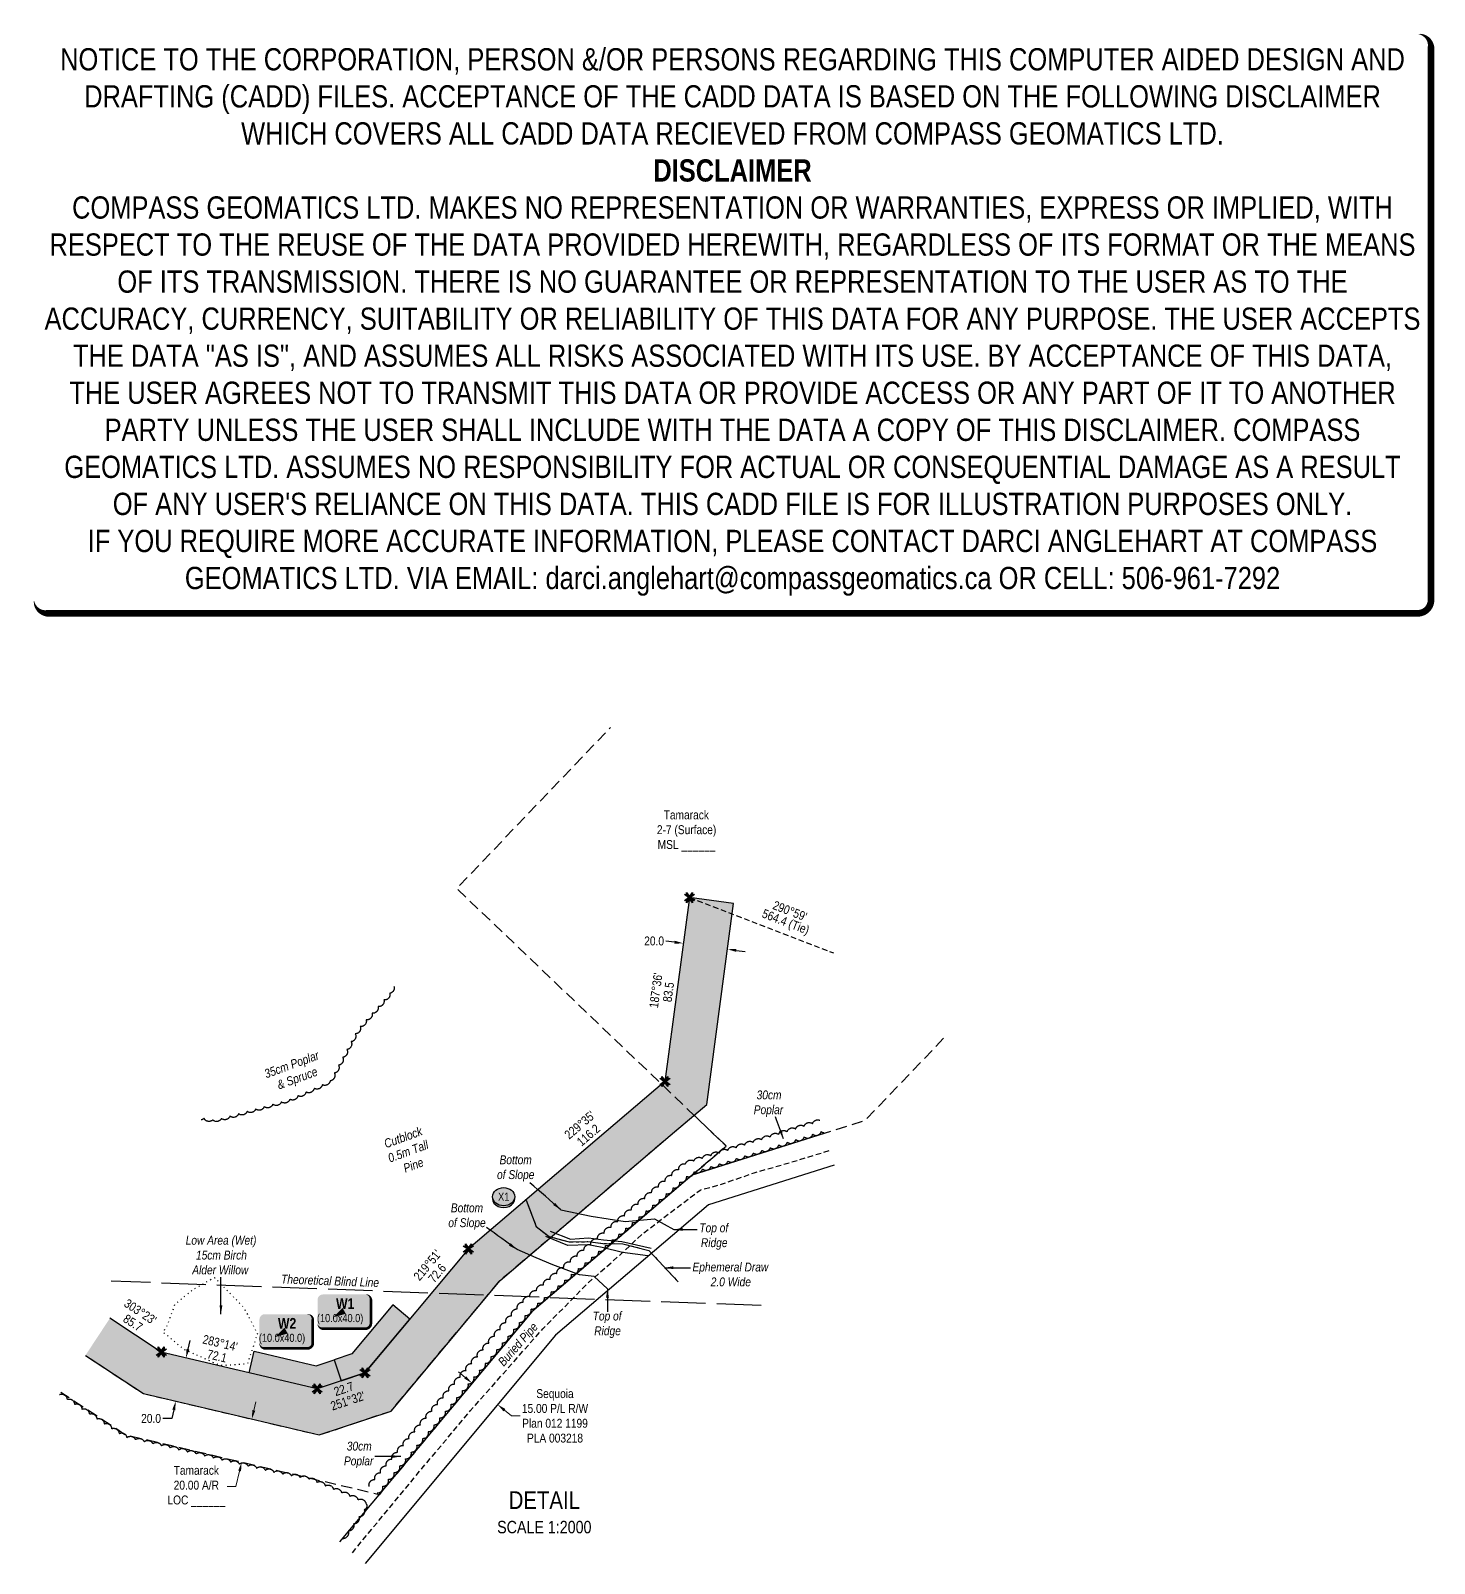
# Model space of a CAD drawing. Extents: x 328908 to 332532, y 6140336 to 6143030.
# Drawn here: x 330953 to 332532, y 6140606 to 6142330 of the extents above; entities that cross this region are included whole.
import ezdxf
from ezdxf.enums import TextEntityAlignment as Align

# ---------------------------------------------------------------- set-up
doc = ezdxf.new("R2010")
doc.units = 0
doc.header["$LTSCALE"] = 5
doc.header["$PDSIZE"] = 0.5
for name, pattern in [('0', [1, 1, 0]), ('foc-ACCESSROAD', [3.75, 2.5, -1.25]), ('foc-TIELINE', [1.875, 1.25, -0.625]), ('foc-TOPO', [1, 0.2, -0.8]), ('foc-TOPO-ephemeral', [6.25, 3.125, -0.625, 0.625, -0.625, 0.625, -0.625]), ('foc-UNSURVEYED', [12.5, 10, -2.5]), ('UG_PIPE', [1.875, 1.25, -0.625])]:
    doc.linetypes.add(name, pattern=pattern)
doc.layers.get('Defpoints').update_dxf_attribs({"color": 9})
for name, color, linetype in [('AS-PIPE-UG', 44, 'UG_PIPE'), ('C-AR', 13, 'foc-ACCESSROAD'), ('C-WS', 13, 'foc-ACCESSROAD'), ('DETAIL-T', 7, 'Continuous'), ('F-RW', 190, 'Continuous'), ('L-BD', 7, 'Continuous'), ('L-BD1', 253, 'Continuous'), ('L-MON', 1, 'Continuous'), ('L-TIE', 7, 'foc-TIELINE'), ('L-USEC', 7, 'foc-UNSURVEYED'), ('P-CROSSINGS', 250, 'Continuous'), ('P-PROPOSED', 10, 'Continuous'), ('P-PROPOSED-H', 21, 'Continuous'), ('P-TEMP-BLOCKS', 250, 'Continuous'), ('P-TEMP-H', 41, 'Continuous'), ('P-TEMP_WORKSPACE', 46, 'Continuous'), ('P-TXT', 4, 'Continuous'), ('T-BUSH', 110, '0'), ('T-BUSH-T', 110, 'Continuous'), ('T-DRAW', 48, 'foc-TOPO-ephemeral'), ('T-LOW-AREA', 48, 'foc-TOPO'), ('T-SLOPE', 48, 'Continuous'), ('T-WATER-T', 48, 'Continuous')]:
    doc.layers.add(name, color=color, linetype=linetype)
for name, color, linetype, lineweight in [('C-AR-T', 13, 'Continuous', 9), ('C-WS-T', 13, 'Continuous', 9), ('F-RW-T', 190, 'Continuous', 9), ('T-TEXT', 48, 'Continuous', 18)]:
    doc.layers.add(name, color=color, linetype=linetype, lineweight=lineweight)
doc.layers.add('DISCLAIMER', color=7, linetype='Continuous', plot=False)
doc.styles.add('80', font='ARIALN.TTF', dxfattribs={"height": 10})
doc.styles.add('80CG', font='ARIALN.TTF', dxfattribs={"height": 10})
doc.styles.add('80L', font='ARIALN.TTF', dxfattribs={"height": 10})
doc.styles.add('BOLD', font='ARIALNB.TTF')
doc.styles.add('Crossing', font='ARIALN.TTF', dxfattribs={"height": 10})
doc.styles.add('foc-LtypeFont', font='ARIALN.TTF', dxfattribs={"height": 7.35})
doc.linetypes.add('foc-TOPO-flowdirection-NOLINE', pattern='A,0,[">",foc-LtypeFont,S=0.3,R=0,X=0,Y=-0.945],-20,[">",foc-LtypeFont,S=0.3,R=0,X=0,Y=-0.945],0', length=20)
doc.dimstyles.new('Compass 5 000', dxfattribs={"dimscale": 5, "dimtxt": 9, "dimasz": 2, "dimexe": 0.2, "dimexo": 0.0625, "dimgap": 0.5, "dimtad": 0, "dimtih": 1, "dimtoh": 1, "dimzin": 0, "dimdsep": 46, "dimtxsty": '80CG', "dimcen": 0.1, "dimse1": 1, "dimse2": 1, "dimclrd": 256, "dimclrt": 256, "dimaunit": 1, "dimadec": 4, "dimazin": 0, "dimtfac": 0.06, "dimtofl": 0, "dimtmove": 0, "dimatfit": 1, "dimfxl": 0.2, "dimtolj": 1, "dimtzin": 0, "dimlwd": -1, "dimarcsym": 0})

# ---------------------------------------------------------------- blocks, each defined once
blk = doc.blocks.new('*D44')
at = {"layer": 'Defpoints', "color": 0, "transparency": 16777216}
for p in [(331684.5, 6141284.5), (331736.6, 6141297.1), (331734.1, 6141277.9)]:
    blk.add_point(p, dxfattribs=at)
at = {"layer": 'P-TXT', "transparency": 16777216}
for p, q in [((331677.2, 6141305.1), (331667.3, 6141306.4)), ((331746.5, 6141295.8), (331756.5, 6141294.5))]:
    blk.add_line(p, q, dxfattribs=at)
for points in [[(331677.4, 6141306.7), (331676.9, 6141303.4), (331687.1, 6141303.8)], [(331746.8, 6141297.5), (331746.3, 6141294.2), (331736.6, 6141297.1)]]:
    blk.add_solid(points, dxfattribs=at)
at = {"layer": 'P-TXT', "transparency": 16777216, "insert": (331654.1, 6141306.4), "char_height": 10, "attachment_point": 5, "style": '80CG'}
blk.add_mtext('\\A1;20.0', dxfattribs=at)
blk = doc.blocks.new('xing2')
h = blk.add_hatch(color=50)
h.dxf.hatch_style = 1
edge = h.paths.add_edge_path()
edge.add_ellipse((0, 0), major_axis=(-12.5, 0), ratio=0.816297, start_angle=0, end_angle=360)
h = blk.add_hatch(color=250)
h.dxf.hatch_style = 1
edge = h.paths.add_edge_path()
edge.add_ellipse((0, -2), major_axis=(-12.5, 0), ratio=0.816297, start_angle=0, end_angle=180)
edge.add_line((12.5, -2), (12.5, 0))
edge.add_ellipse((0, 0), major_axis=(-12.5, 0), ratio=0.816297, start_angle=0, end_angle=180, ccw=False)
edge.add_line((-12.5, 0), (-12.5, -2))
at = {"color": 250}
blk.add_ellipse((0, 0), major_axis=(-12.5, 0), ratio=0.816297, dxfattribs=at)
blk.add_ellipse((0, -2), major_axis=(-12.5, 0), ratio=0.816297, start_param=0, end_param=3.141593, dxfattribs=at)
at = {"color": 250, "style": 'Crossing'}
blk.add_attdef('CROSSING', text='', height=9, dxfattribs=at).set_placement((0.1, 0), align=Align.MIDDLE_CENTER)
at = {"color": 250, "style": 'Crossing', "flags": 1}
for tag, p in [('OWNER', (0.1, -12.5)), ('DESCRIPTION', (0.1, -25.8)), ('LOCATION', (0.1, -39.3)), ('DWG_REF', (0.1, -52.8))]:
    blk.add_attdef(tag, text='', height=9, dxfattribs=at).set_placement(p, align=Align.MIDDLE_CENTER)
blk = doc.blocks.new('TEMP')
h = blk.add_hatch(color=255)
h.dxf.hatch_style = 1
h.paths.add_polyline_path([(0, 0.25), (-0.67, 1.15), (-0.67, 0.67), (-1.15, 0.67), (-0.25, 0), (-1.15, -0.67), (-0.67, -0.67), (-0.67, -1.15), (0, -0.25), (0.67, -1.15), (0.67, -0.67), (1.15, -0.67), (0.25, 0), (1.15, 0.67), (0.67, 0.67), (0.67, 1.15)])
h.paths.add_polyline_path([(0.57, 0.85), (0.57, 0.57), (0.85, 0.57), (0.08, 0), (0.85, -0.57), (0.57, -0.57), (0.57, -0.85), (0, -0.08), (-0.57, -0.85), (-0.57, -0.57), (-0.85, -0.57), (-0.08, 0), (-0.85, 0.57), (-0.57, 0.57), (-0.57, 0.85), (0, 0.08)], flags=16)
h = blk.add_hatch(color=1)
h.dxf.hatch_style = 1
h.paths.add_polyline_path([(0, 0.08), (-0.57, 0.85), (-0.57, 0.57), (-0.85, 0.57), (-0.08, 0), (-0.85, -0.57), (-0.57, -0.57), (-0.57, -0.85), (0, -0.08), (0.57, -0.85), (0.57, -0.57), (0.85, -0.57), (0.08, 0), (0.85, 0.57), (0.57, 0.57), (0.57, 0.85)])
at = {"color": 1}
for p, q in [((-0.08, 0), (0.08, 0)), ((0, 0.08), (0, -0.08))]:
    blk.add_line(p, q, dxfattribs=at)
at = {"color": 255, "flags": 128}
blk.add_lwpolyline([(-0.25, 0), (-1.15, 0.67), (-0.67, 0.67), (-0.67, 1.15), (0, 0.25), (0.67, 1.15), (0.67, 0.67), (1.15, 0.67), (0.25, 0), (1.15, -0.67), (0.67, -0.67), (0.67, -1.15), (0, -0.25), (-0.67, -1.15), (-0.67, -0.67), (-1.15, -0.67)], close=True, dxfattribs=at)
at = {"color": 1, "flags": 128}
blk.add_lwpolyline([(-0.08, 0), (-0.85, 0.57), (-0.57, 0.57), (-0.57, 0.85), (0, 0.08), (0.57, 0.85), (0.57, 0.57), (0.85, 0.57), (0.08, 0), (0.85, -0.57), (0.57, -0.57), (0.57, -0.85), (0, -0.08), (-0.57, -0.85), (-0.57, -0.57), (-0.85, -0.57)], close=True, dxfattribs=at)
blk = doc.blocks.new('*D45')
at = {"layer": 'C-AR-T', "transparency": 16777216}
for p, q in [((331203.8, 6140778.5), (331206.1, 6140788.2)), ((331187.8, 6140710.3), (331183.7, 6140693)), ((331183.7, 6140693), (331173.7, 6140693))]:
    blk.add_line(p, q, dxfattribs=at)
for points in [[(331202.2, 6140778.9), (331205.5, 6140778.1), (331201.5, 6140768.7)], [(331186.2, 6140710.7), (331189.4, 6140710), (331190.1, 6140720.1)]]:
    blk.add_solid(points, dxfattribs=at)
at = {"layer": 'Defpoints', "color": 0, "transparency": 16777216}
for p in [(331175.2, 6140774.9), (331163.7, 6140726.3), (331190.1, 6140720.1)]:
    blk.add_point(p, dxfattribs=at)
at = {"layer": 'C-AR-T', "transparency": 16777216, "insert": (331139.1, 6140693), "char_height": 10, "attachment_point": 5, "style": '80CG'}
blk.add_mtext('\\A1;Tamarack\\P20.00 A/R\\PLOC ______', dxfattribs=at)
blk = doc.blocks.new('*D46')
at = {"layer": 'Defpoints', "color": 0, "transparency": 16777216}
for p in [(331127.4, 6140837.5), (331115.9, 6140788.9), (331116, 6140788.9)]:
    blk.add_point(p, dxfattribs=at)
at = {"layer": 'P-TXT', "transparency": 16777216}
for p, q in [((331129.8, 6140847.3), (331132.1, 6140857)), ((331111.4, 6140769.4), (331101.4, 6140769.4)), ((331113.7, 6140779.1), (331111.4, 6140769.4))]:
    blk.add_line(p, q, dxfattribs=at)
for points in [[(331128.1, 6140847.6), (331131.4, 6140846.9), (331127.5, 6140837.5)], [(331112.1, 6140779.5), (331115.4, 6140778.7), (331116, 6140788.9)]]:
    blk.add_solid(points, dxfattribs=at)
at = {"layer": 'P-TXT', "transparency": 16777216, "insert": (331088.2, 6140769.4), "char_height": 10, "attachment_point": 5, "style": '80CG'}
blk.add_mtext('\\A1;20.0', dxfattribs=at)
blk = doc.blocks.new('*D47')
at = {"layer": 'Defpoints', "color": 0, "transparency": 16777216}
for p in [(331447.3, 6140806.7), (331476.1, 6140782.6), (331478.1, 6140785.1)]:
    blk.add_point(p, dxfattribs=at)
at = {"layer": 'F-RW-T', "transparency": 16777216}
for p, q in [((331441.7, 6140815.5), (331434, 6140821.9)), ((331485.8, 6140778.7), (331493.5, 6140772.3)), ((331493.5, 6140772.3), (331503.5, 6140772.3))]:
    blk.add_line(p, q, dxfattribs=at)
for points in [[(331442.7, 6140816.8), (331440.6, 6140814.3), (331449.3, 6140809.1)], [(331486.9, 6140780), (331484.7, 6140777.4), (331478.1, 6140785.1)]]:
    blk.add_solid(points, dxfattribs=at)
at = {"layer": 'F-RW-T', "transparency": 16777216, "insert": (331542.6, 6140772.3), "char_height": 10, "attachment_point": 5, "style": '80CG'}
blk.add_mtext('\\A1;Sequoia\\P15.00 P/L R/W\\PPlan 012 1199\\PPLA 003218', dxfattribs=at)
blk = doc.blocks.new('*U48')
at = {"true_color": 0xff8aff}
h = blk.add_hatch(color=211, dxfattribs=at)
edge = h.paths.add_edge_path()
edge.add_line((-24, -20), (24, -20))
edge.add_arc((24, -14), 6, 270, 360)
edge.add_line((30, -14), (30, 12.5))
edge.add_arc((24, 12.5), 6, 0, 90)
edge.add_line((24, 18.5), (-24, 18.5))
edge.add_arc((-24, 12.5), 6, 90, 180)
edge.add_line((-30, 12.5), (-30, -14))
edge.add_arc((-24, -14), 6, 180, 270)
at = {"color": 250, "flags": 128}
blk.add_lwpolyline([(-24, -20, 3, 3, 0), (24, -20, 3, 3, 0.414214), (30, -14, 3, 3, 0), (30, 12.5, 3, 0, 0.414214), (24, 18.5, 0, 0, 0), (-24, 18.5, 0, 0, 0.414214), (-30, 12.5, 0, 0, 0), (-30, -14, 0, 3, 0.414214)], format="xyseb", close=True, dxfattribs=at)
at = {"flags": 128}
blk.add_lwpolyline([(-12.5, -7.2, 0, 7.5, 0), (0, 0, 0, 0, 0)], format="xyseb", dxfattribs=at)
at = {"color": 250}
for tag, p, height, style in [('TEMP_AREA_W1_001', (-9.2, 2.2), 12, 'BOLD'), ('ENTER_TEXT_001', (-30.7, -12.6), 9, '80')]:
    blk.add_attdef(tag, p, '', height=height, dxfattribs=dict(at, style=style))
blk = doc.blocks.new('Disclaimer_Legal')
at = {"layer": 'DISCLAIMER', "color": 254, "flags": 128}
blk.add_lwpolyline([(-3612.9, -1104.6, 37.5, 37.5, 0), (4096.1, -1104.6, 37.5, 37.5, 0.414214), (4171.1, -1029.6, 37.5, 37.5, 0), (4171.1, 2078.7, 37.5, 0, 0.414214), (4096.1, 2153.7, 0, 0, 0), (-3612.9, 2153.7, 0, 0, 0.414214), (-3687.9, 2078.7, 0, 0, 0), (-3687.9, -1029.6, 0, 37.5, 0.414214)], format="xyseb", close=True, dxfattribs=at)
at = {"layer": 'DISCLAIMER', "color": 254, "insert": (241.6, 533.9), "char_height": 125, "width": 7717.568, "attachment_point": 5, "style": '80'}
blk.add_mtext('NOTICE TO THE CORPORATION, PERSON &/OR PERSONS REGARDING THIS COMPUTER AIDED DESIGN AND DRAFTING (CADD) FILES. ACCEPTANCE OF THE CADD DATA IS BASED ON THE FOLLOWING DISCLAIMER WHICH COVERS ALL CADD DATA RECIEVED FROM COMPASS GEOMATICS LTD.\\P{\\fArial Narrow|b1|i0|c0|p34;DISCLAIMER}\\PCOMPASS GEOMATICS LTD. MAKES NO REPRESENTATION OR WARRANTIES, EXPRESS OR IMPLIED, WITH RESPECT TO THE REUSE OF THE DATA PROVIDED HEREWITH, REGARDLESS OF ITS FORMAT OR THE MEANS OF ITS TRANSMISSION. THERE IS NO GUARANTEE OR REPRESENTATION TO THE USER AS TO THE ACCURACY, CURRENCY, SUITABILITY OR RELIABILITY OF THIS DATA FOR ANY PURPOSE. THE USER ACCEPTS THE DATA "AS IS", AND ASSUMES ALL RISKS ASSOCIATED WITH ITS USE. BY ACCEPTANCE OF THIS DATA, THE USER AGREES NOT TO TRANSMIT THIS DATA OR PROVIDE ACCESS OR ANY PART OF IT TO ANOTHER PARTY UNLESS THE USER SHALL INCLUDE WITH THE DATA A COPY OF THIS DISCLAIMER. COMPASS GEOMATICS LTD. ASSUMES NO RESPONSIBILITY FOR ACTUAL OR CONSEQUENTIAL DAMAGE AS A RESULT OF ANY USER\'S RELIANCE ON THIS DATA. THIS CADD FILE IS FOR ILLUSTRATION PURPOSES ONLY.\\PIF YOU REQUIRE MORE ACCURATE INFORMATION, PLEASE CONTACT DARCI ANGLEHART AT COMPASS GEOMATICS LTD. VIA EMAIL: darci.anglehart@compassgeomatics.ca OR CELL: 506-961-7292', dxfattribs=at)

msp = doc.modelspace()

# ---------------------------------------------------------------- hatches: boundary and pattern name
at = {"layer": 'P-PROPOSED-H'}
h = msp.add_hatch(color=256, dxfattribs=at)
h.dxf.hatch_style = 1
h.paths.add_polyline_path([(331041.907, 6140882.125), (331014.392, 6140840.385), (331079.545, 6140797.437), (331277.444, 6140750.888), (331358.146, 6140777.818), (331480.787, 6140924.721), (331672.201, 6141087.696), (331713.325, 6141122.711), (331743.504, 6141348.58), (331693.952, 6141355.201), (331666.313, 6141148.342), (331445.138, 6140960.027), (331328.863, 6140820.749), (331275.078, 6140802.801), (331099.641, 6140844.067)])
at = {"layer": 'P-TEMP-H'}
h = msp.add_hatch(color=256, dxfattribs=at)
h.dxf.hatch_style = 1
h.paths.add_polyline_path([(331301.971, 6140811.775), (331328.863, 6140820.749), (331379.318, 6140881.186), (331360.13, 6140897.205), (331314.221, 6140842.214), (331294.058, 6140835.486)])
h = msp.add_hatch(color=256, dxfattribs=at)
h.dxf.hatch_style = 1
h.paths.add_polyline_path([(331204.165, 6140845.159), (331273.896, 6140828.758), (331294.058, 6140835.486), (331301.971, 6140811.775), (331275.078, 6140802.801), (331198.442, 6140820.827)])

# ---------------------------------------------------------------- linework, layer by layer
at = {"layer": 'AS-PIPE-UG', "flags": 128}
msp.add_lwpolyline([(331314.654, 6140618.481), (331393.084, 6140713.367), (331447.319, 6140777.982), (331529.061, 6140870.419), (331554.286, 6140895.862), (331577.614, 6140919.922), (331619.039, 6140956.269), (331641.126, 6140977.254), (331705.946, 6141026.337), (331727.246, 6141032.087), (331766.706, 6141045.677), (331810.599, 6141058.362), (331851.225, 6141070.816)], dxfattribs=at)
at = {"layer": 'C-AR', "flags": 128}
msp.add_lwpolyline([(331014.392, 6140840.385), (331079.545, 6140797.437), (331277.444, 6140750.888), (331358.146, 6140777.818), (331480.787, 6140924.721), (331672.201, 6141087.696), (331698.968, 6141110.487), (331735.301, 6141075.763), (331696.9, 6141043.068), (331516.437, 6140889.416), (331344.705, 6140683.71), (331059.449, 6140750.807), (330986.878, 6140798.645)], dxfattribs=at)
at = {"layer": 'C-WS', "flags": 128}
msp.add_lwpolyline([(331979.796, 6141196.985), (331891.333, 6141104.423), (331696.9, 6141043.068), (331735.301, 6141075.763), (331432.086, 6141365.55), (331605.168, 6141546.653)], dxfattribs=at)
at = {"layer": 'F-RW', "flags": 128}
for points in [[(331845.213, 6141089.882), (331696.872, 6141043.105), (331516.368, 6140889.413), (331300.24, 6140630.513)], [(331856.489, 6141054.123), (331715.394, 6141009.631), (331543.106, 6140862.934), (331329.023, 6140606.485)]]:
    msp.add_lwpolyline(points, dxfattribs=at)
at = {"layer": 'L-TIE', "flags": 128}
msp.add_lwpolyline([(331693.952, 6141355.201), (331855.947, 6141293.05)], dxfattribs=at)
at = {"layer": 'L-USEC', "flags": 128}
msp.add_lwpolyline([(331774.441, 6140896.344), (331043.475, 6140923.829)], dxfattribs=at)
at = {"layer": 'P-PROPOSED', "flags": 128}
msp.add_lwpolyline([(331014.392, 6140840.385), (331079.545, 6140797.437), (331277.444, 6140750.888), (331358.146, 6140777.818), (331480.787, 6140924.721), (331672.201, 6141087.696), (331713.325, 6141122.711), (331743.504, 6141348.58), (331693.952, 6141355.201), (331666.313, 6141148.342), (331666.313, 6141148.342), (331445.138, 6140960.027), (331328.863, 6140820.749), (331275.078, 6140802.801), (331099.641, 6140844.067), (331041.907, 6140882.125)], dxfattribs=at)
at = {"layer": 'P-TEMP_WORKSPACE', "flags": 128}
for points in [[(331301.971, 6140811.775), (331328.863, 6140820.749), (331379.318, 6140881.186), (331360.13, 6140897.205), (331314.221, 6140842.214), (331294.058, 6140835.486)], [(331204.165, 6140845.159), (331273.896, 6140828.758), (331294.058, 6140835.486), (331301.971, 6140811.775), (331275.078, 6140802.801), (331198.442, 6140820.827)]]:
    msp.add_lwpolyline(points, close=True, dxfattribs=at)
at = {"layer": 'T-BUSH', "flags": 128}
for points in [[(331361.449, 6141255.057, -0.43938594), (331356.824, 6141247.567, -0.52056705), (331350.173, 6141240.102, -0.52056705), (331343.522, 6141232.636, -0.52056705), (331336.87, 6141225.171, -0.52056705), (331330.219, 6141217.706, -0.52056705), (331323.568, 6141210.24, -0.52056705), (331317.976, 6141202.031, -0.52056705), (331313.256, 6141193.217, -0.52056705), (331308.536, 6141184.403, -0.52056705), (331303.816, 6141175.588, -0.52056705), (331299.096, 6141166.774, -0.52056705), (331294.376, 6141157.96, -0.52056705), (331289.656, 6141149.146, -0.52056705), (331280.801, 6141144.762, -0.52056705), (331271.682, 6141140.661, -0.52056705), (331262.563, 6141136.56, -0.52056705), (331253.445, 6141132.459, -0.52056705), (331244.326, 6141128.358, -0.52056705), (331234.762, 6141125.491, -0.52056705), (331225.127, 6141122.818, -0.52056705), (331215.492, 6141120.145, -0.52056705), (331205.858, 6141117.472, -0.52056705), (331196.223, 6141114.799, -0.52056705), (331186.589, 6141112.126, -0.52056705), (331176.954, 6141109.453, -0.52056705), (331167.32, 6141106.78, -0.52056705), (331157.628, 6141105.254, -0.52056705), (331147.774, 6141106.952, -0.15689941), (331144.455, 6141105.232)], [(331333.565, 6140693.012, -0.52056705), (331339.974, 6140700.686, -0.52056705), (331346.382, 6140708.361, -0.52056705), (331352.79, 6140716.036, -0.52056705), (331359.199, 6140723.711, -0.52056705), (331365.607, 6140731.386, -0.52056705), (331372.015, 6140739.061, -0.52056705), (331378.424, 6140746.736, -0.52056705), (331384.832, 6140754.41, -0.52056705), (331391.24, 6140762.085, -0.52056705), (331397.648, 6140769.76, -0.52056705), (331404.057, 6140777.435, -0.52056705), (331410.465, 6140785.11, -0.52056705), (331416.873, 6140792.785, -0.52056705), (331423.282, 6140800.459, -0.52056705), (331429.69, 6140808.134, -0.52056705), (331436.098, 6140815.809, -0.52056705), (331442.507, 6140823.484, -0.52056705), (331448.915, 6140831.159, -0.52056705), (331455.323, 6140838.834, -0.52056705), (331461.732, 6140846.509, -0.52056705), (331468.14, 6140854.183, -0.52056705), (331474.548, 6140861.858, -0.52056705), (331480.956, 6140869.533, -0.52056705), (331487.365, 6140877.208, -0.52056705), (331493.773, 6140884.883, -0.52056705), (331500.181, 6140892.558, -0.52056705), (331506.681, 6140900.143, -0.52056705), (331514.293, 6140906.625, -0.52056705), (331521.906, 6140913.107, -0.52056705), (331529.519, 6140919.589, -0.52056705), (331537.131, 6140926.071, -0.52056705), (331544.744, 6140932.553, -0.52056705), (331552.356, 6140939.035, -0.52056705), (331559.969, 6140945.517, -0.52056705), (331567.582, 6140951.999, -0.52056705), (331575.194, 6140958.481, -0.52056705), (331582.807, 6140964.963, -0.52056705), (331590.42, 6140971.445, -0.52056705), (331598.032, 6140977.927, -0.52056705), (331605.645, 6140984.41, -0.52056705), (331613.258, 6140990.892, -0.52056705), (331620.87, 6140997.374, -0.52056705), (331628.483, 6141003.856, -0.52056705), (331636.096, 6141010.338, -0.52056705), (331643.708, 6141016.82, -0.52056705), (331651.321, 6141023.302, -0.52056705), (331658.934, 6141029.784, -0.52056705), (331666.546, 6141036.266, -0.52056705), (331674.159, 6141042.748, -0.52056705), (331681.772, 6141049.23, -0.52056705), (331689.384, 6141055.712, -0.52056705), (331698.822, 6141058.895, -0.52056705), (331708.359, 6141061.899, -0.52056705), (331717.895, 6141064.904, -0.52056705), (331727.431, 6141067.908, -0.52056705), (331736.968, 6141070.913, -0.52056705), (331746.504, 6141073.918, -0.52056705), (331756.039, 6141076.926, -0.52056705), (331765.574, 6141079.935, -0.52056705), (331775.109, 6141082.944, -0.52056705), (331784.644, 6141085.952, -0.52056705), (331794.179, 6141088.961, -0.52056705), (331803.714, 6141091.97, -0.52056705), (331813.249, 6141094.979, -0.52056705), (331822.785, 6141097.987, -0.52056705), (331832.32, 6141100.996, -0.44209081), (331840.514, 6141104.785, -0.44209081)], [(331342.392, 6140685.642, 0.52056705), (331348.8, 6140693.317, 0.52056705), (331355.208, 6140700.992, 0.52056705), (331361.616, 6140708.667, 0.52056705), (331368.025, 6140716.341, 0.52056705), (331374.433, 6140724.016, 0.52056705), (331380.841, 6140731.691, 0.52056705), (331387.25, 6140739.366, 0.52056705), (331393.658, 6140747.041, 0.52056705), (331400.066, 6140754.716, 0.52056705), (331406.475, 6140762.391, 0.52056705), (331412.883, 6140770.065, 0.52056705), (331419.291, 6140777.74, 0.52056705), (331425.699, 6140785.415, 0.52056705), (331432.108, 6140793.09, 0.52056705), (331438.516, 6140800.765, 0.52056705), (331444.924, 6140808.44, 0.52056705), (331451.333, 6140816.114, 0.52056705), (331457.741, 6140823.789, 0.52056705), (331464.149, 6140831.464, 0.52056705), (331470.558, 6140839.139, 0.52056705), (331476.966, 6140846.814, 0.52056705), (331483.374, 6140854.489, 0.52056705), (331489.783, 6140862.164, 0.52056705), (331496.191, 6140869.838, 0.52056705), (331502.599, 6140877.513, 0.52056705), (331509.007, 6140885.188, 0.52056705), (331515.625, 6140892.657, 0.52056705), (331523.238, 6140899.139, 0.52056705), (331530.851, 6140905.621, 0.52056705), (331538.463, 6140912.103, 0.52056705), (331546.076, 6140918.585, 0.52056705), (331553.689, 6140925.067, 0.52056705), (331561.301, 6140931.55, 0.52056705), (331568.914, 6140938.032, 0.52056705), (331576.527, 6140944.514, 0.52056705), (331584.139, 6140950.996, 0.52056705), (331591.752, 6140957.478, 0.52056705), (331599.365, 6140963.96, 0.52056705), (331606.977, 6140970.442, 0.52056705), (331614.59, 6140976.924, 0.52056705), (331622.203, 6140983.406, 0.52056705), (331629.815, 6140989.888, 0.52056705), (331637.428, 6140996.37, 0.52056705), (331645.04, 6141002.852, 0.52056705), (331652.653, 6141009.334, 0.52056705), (331660.266, 6141015.817, 0.52056705), (331667.878, 6141022.299, 0.52056705), (331675.491, 6141028.781, 0.52056705), (331683.104, 6141035.263, 0.52056705), (331690.716, 6141041.745, 0.52056705), (331699.071, 6141046.918, 0.52056705), (331708.608, 6141049.922, 0.52056705), (331718.144, 6141052.927, 0.52056705), (331727.681, 6141055.932, 0.52056705), (331737.217, 6141058.936, 0.52056705), (331746.753, 6141061.941, 0.52056705), (331756.289, 6141064.948, 0.52056705), (331765.824, 6141067.956, 0.52056705), (331775.359, 6141070.965, 0.52056705), (331784.894, 6141073.974, 0.52056705), (331794.429, 6141076.983, 0.52056705), (331803.964, 6141079.992, 0.52056705), (331813.499, 6141083, 0.52056705), (331823.034, 6141086.009, 0.52056705), (331832.569, 6141089.018, 0.52056705), (331842.104, 6141092.027, 0.12702247), (331844.913, 6141090.834, 0.12702247)], [(330985.372, 6140796.352, -0.52056705), (330993.73, 6140790.864, -0.52056705), (331002.087, 6140785.375, -0.52056705), (331010.445, 6140779.887, -0.52056705), (331018.802, 6140774.398, -0.52056705), (331027.16, 6140768.91, -0.52056705), (331035.517, 6140763.421, -0.52056705), (331043.875, 6140757.933, -0.52056705), (331052.232, 6140752.445, -0.52056705), (331060.975, 6140747.825, -0.52056705), (331070.707, 6140745.533, -0.52056705), (331080.439, 6140743.241, -0.52056705), (331090.172, 6140740.949, -0.52056705), (331099.904, 6140738.658, -0.52056705), (331109.636, 6140736.366, -0.52056705), (331119.368, 6140734.074, -0.52056705), (331129.101, 6140731.783, -0.52056705), (331138.833, 6140729.491, -0.52056705), (331148.565, 6140727.199, -0.52056705), (331158.298, 6140724.908, -0.52056705), (331168.03, 6140722.616, -0.52056705), (331177.762, 6140720.324, -0.52056705), (331187.495, 6140718.032, -0.52056705), (331197.227, 6140715.741, -0.52056705), (331206.959, 6140713.449, -0.52056705), (331216.692, 6140711.157, -0.52056705), (331226.424, 6140708.866, -0.52056705), (331236.208, 6140706.818, -0.52056705), (331246.033, 6140704.962, -0.52056705), (331255.857, 6140703.105, -0.52056705), (331265.682, 6140701.248, -0.52056705), (331274.95, 6140697.56, -0.52056705), (331284.148, 6140693.639, -0.52056705), (331293.346, 6140689.719, -0.52056705), (331302.544, 6140685.799, -0.52056705), (331311.741, 6140681.878, -0.52056705), (331320.936, 6140677.95, -0.52056705), (331330, 6140673.73, -0.52056705), (331328.073, 6140666.772, -0.52056705), (331322.047, 6140658.793, -0.52056705), (331316.021, 6140650.815, -0.52056705), (331309.995, 6140642.836, -0.52056705), (331303.428, 6140634.14, -0.52056705)]]:
    msp.add_lwpolyline(points, format="xyb", dxfattribs=at)
at = {"layer": 'T-DRAW', "flags": 128}
msp.add_lwpolyline([(331510.279, 6141014.959), (331521.261, 6140985.504), (331536.031, 6140974.019), (331558.589, 6140967.937), (331579.586, 6140968.314), (331596.586, 6140966.279), (331618.969, 6140965.839), (331648.086, 6140958.429), (331681.011, 6140923.194)], dxfattribs=at)
at = {"layer": 'T-DRAW', "linetype": 'foc-TOPO-flowdirection-NOLINE', "flags": 128}
msp.add_lwpolyline([(331510.279, 6141014.959), (331521.261, 6140985.504), (331536.031, 6140974.019), (331558.589, 6140967.937), (331579.586, 6140968.314), (331596.586, 6140966.279), (331618.969, 6140965.839), (331648.086, 6140958.429), (331681.011, 6140923.194)], dxfattribs=at)
at = {"layer": 'T-LOW-AREA', "flags": 128}
msp.add_lwpolyline([(331159.409, 6140928.052), (331192.511, 6140894.247), (331207.801, 6140864.744), (331196.519, 6140830.617), (331166.139, 6140828.779), (331125.174, 6140847.114), (331101.719, 6140866.579), (331106.634, 6140874.369), (331115.191, 6140898.064), (331134.449, 6140913.712)], close=True, dxfattribs=at)
at = {"layer": 'T-SLOPE', "flags": 128}
for points in [[(331549.156, 6141004.117), (331583.191, 6140997.119), (331621.366, 6140990.959), (331654.521, 6140993.824), (331676.371, 6140982.004)], [(331646.924, 6140952.164), (331618.424, 6140955.944), (331595.624, 6140961.619), (331580.069, 6140964.812), (331557.061, 6140963.839), (331532.166, 6140973.927)], [(331537.146, 6140979.924), (331559.976, 6140971.229), (331580.104, 6140972.399), (331596.974, 6140970.392), (331617.821, 6140968.567), (331650.606, 6140960.967)], [(331601.619, 6140915.224), (331586.669, 6140928.947), (331570.011, 6140930.877), (331540.259, 6140942.352), (331521.529, 6140950.147), (331499.871, 6140959.357)]]:
    msp.add_lwpolyline(points, dxfattribs=at)

# ---------------------------------------------------------------- block references
at = {"layer": 'Defpoints', "color": 3, "xscale": 0.199969764, "yscale": 0.199969764, "zscale": 0.199969764}
msp.add_blockref('Disclaimer_Legal', (331693.956, 6141895.819), dxfattribs=at)
at = {"layer": 'L-MON', "xscale": 4.999244099999996, "yscale": 4.999244099999996, "zscale": 4.999244099999996}
for p in [(331693.952, 6141355.201), (331666.313, 6141148.342), (331445.138, 6140960.027), (331099.641, 6140844.067), (331328.863, 6140820.749), (331275.078, 6140802.801)]:
    msp.add_blockref('TEMP', p, dxfattribs=at)
at = {"layer": 'P-CROSSINGS', "xscale": 0.99984882, "yscale": 0.99984882, "zscale": 0.99984882}
msp.add_blockref('xing2', (331484.792, 6141018.83), dxfattribs=at).add_auto_attribs({'CROSSING': 'X1'})
at = {"layer": 'P-TEMP-BLOCKS', "xscale": 0.99984882, "yscale": 0.99984882, "zscale": 0.99984882}
for p, values in [((331305.497, 6140890.416), {'TEMP_AREA_W1_001': 'W1', 'ENTER_TEXT_001': '(10.0x40.0)'}), ((331240.143, 6140868.229), {'TEMP_AREA_W1_001': 'W2', 'ENTER_TEXT_001': '(10.0x40.0)'})]:
    msp.add_blockref('*U48', p, dxfattribs=at).add_auto_attribs(values)

# ---------------------------------------------------------------- texts
at = {"layer": 'AS-PIPE-UG', "insert": (331477.484, 6140833.969), "char_height": 9.99849, "attachment_point": 1, "rotation": 48.513664, "style": '80L'}
msp.add_mtext_dynamic_manual_height_columns('{\\fArial Narrow|b0|i1|c0|p34;Buried Pipe}', width=59.03588, gutter_width=50, heights=[0], dxfattribs=at)
at = {"layer": 'C-WS-T', "insert": (331653.836, 6141453.248), "char_height": 9.99911, "attachment_point": 1, "style": '80L'}
msp.add_mtext_dynamic_manual_height_columns('\\pi11.01973;Tamarack\\P\\pi3.39762;2-7 (Surface)\\P\\pi4.22974;MSL ______', width=72.62842, gutter_width=49.988, heights=[0], dxfattribs=at)
at = {"layer": 'DETAIL-T', "color": 3, "insert": (331530.58, 6140663.833), "char_height": 20, "width": 223.85802, "attachment_point": 5, "style": '80CG'}
msp.add_mtext('DETAIL\\P{\\H0.7x;SCALE 1:2000}', dxfattribs=at)
at = {"layer": 'L-BD', "style": '80L'}
for s, height, p in [("290°59'", 9.9985, (331806.877, 6141340.272)), ('564.4 (Tie)', 9.99849, (331801.774, 6141326.97))]:
    msp.add_text(s, height=height, rotation=339.0103, dxfattribs=at).set_placement(p, align=Align.MIDDLE)
at = {"layer": 'L-BD1', "style": '80L'}
for s, rotation, p in [("187°36'", 82.3896, (331656.053, 6141250.859)), ('83.5', 82.3896, (331670.176, 6141248.972)), ("229°35'", 40.4121, (331570.426, 6141099.528)), ('116.2', 40.4121, (331580.148, 6141088.109)), ("219°51'", 50.1435, (331399.095, 6140941.929)), ('72.6', 50.1435, (331410.032, 6140932.798)), ("303°23'", 326.6076, (331076.13, 6140889.503)), ('85.7', 326.6076, (331067.876, 6140876.981)), ("283°14'", 346.7637, (331165.874, 6140854.327)), ('72.1', 346.7637, (331162.44, 6140839.728)), ("251°32'", 18.4536, (331309.487, 6140789.249)), ('22.7', 18.4536, (331304.977, 6140802.765))]:
    msp.add_text(s, height=9.9985, rotation=rotation, dxfattribs=at).set_placement(p, align=Align.MIDDLE)
at = {"layer": 'L-USEC', "insert": (331234.743, 6140931.316), "char_height": 9.99849, "attachment_point": 1, "rotation": 357.846632, "style": '80L'}
msp.add_mtext_dynamic_manual_height_columns('{\\fArial Narrow|b0|i1|c0|p34;Theoretical Blind Line}', width=109.98404, gutter_width=50, heights=[0], dxfattribs=at)
at = {"layer": 'T-BUSH-T', "char_height": 9.99849, "attachment_point": 1, "rotation": 20, "style": '80L'}
for s, width, insert in [('\\pi16.74283;{\\fArial Narrow|b0|i1|c0|p34;35cm Poplar\\P\\pi26.11045;& Spruce}', 98.15528, (331198.639, 6141155.548)), ('\\pi10.92751;{\\fArial Narrow|b0|i1|c0|p34;\\C48;Cutblock\\P\\pi9.6078;\\C256;0.5m Tall \\P\\pi21.92517;Pine}', 65.99569, (331338.831, 6141078.912))]:
    msp.add_mtext_dynamic_manual_height_columns(s, width=width, gutter_width=50, heights=[0], dxfattribs=dict(at, insert=insert))
at = {"layer": 'T-BUSH-T', "char_height": 9.99849, "attachment_point": 1, "style": '80L'}
for s, width, insert in [('\\pi9.06638;{\\fArial Narrow|b0|i1|c0|p34;30cm\\P\\pi5.83699;Poplar}', 45.27735, (331760.328, 6141138.319)), ('\\pi0.28444;{\\fArial Narrow|b0|i1|c0|p34;\\C48;Low Area (Wet)\\P\\pi11.86523;\\C256;15cm Birch\\P\\pi7.69124;Alder Willow}', 79.00859, (331126.877, 6140974.833)), ('\\pi9.06638;{\\fArial Narrow|b0|i1|c0|p34;30cm\\P\\pi5.83699;Poplar}', 45.27735, (331299.329, 6140743.33))]:
    msp.add_mtext_dynamic_manual_height_columns(s, width=width, gutter_width=50, heights=[0], dxfattribs=dict(at, insert=insert))
at = {"layer": 'T-TEXT', "char_height": 9.99849, "attachment_point": 1, "style": '80L'}
for s, width, insert in [('\\pi3.80409;{\\fArial Narrow|b0|i1|c0|p34;Bottom\\P\\pi0.98392;of Slope}', 43.16216, (331476.409, 6141065.348)), ('\\pi3.80409;{\\fArial Narrow|b0|i1|c0|p34;Bottom\\P\\pi0.98392;of Slope}', 43.16216, (331421.595, 6141011.276)), ('\\pi0.76187;{\\fArial Narrow|b0|i1|c0|p34;Top of\\P\\pi2.48399;Ridge}', 34.06999, (331704.236, 6140988.83)), ('\\pi0.76187;{\\fArial Narrow|b0|i1|c0|p34;Top of\\P\\pi2.48399;Ridge}', 34.06999, (331584.255, 6140889.661))]:
    msp.add_mtext_dynamic_manual_height_columns(s, width=width, gutter_width=50, heights=[0], dxfattribs=dict(at, insert=insert))
at = {"layer": 'T-WATER-T', "insert": (331678.67, 6140944.738), "char_height": 9.99911, "attachment_point": 1, "style": '80L'}
msp.add_mtext_dynamic_manual_height_columns('\\pi18.54753;{\\fArial Narrow|b0|i1|c0|p34;Ephemeral Draw\\P\\pi39.1221;2.0 Wide}', width=122.49676, gutter_width=49.988, heights=[0], dxfattribs=at)

# ---------------------------------------------------------------- dimensions: what is measured, and where the dimension line sits
at = {"layer": 'C-AR-T'}
dim = msp.add_linear_dim(base=(331190.092, 6140720.078), p1=(331175.174, 6140774.943), p2=(331163.728, 6140726.279), angle=256.763719, text='Tamarack\\P20.00 A/R\\PLOC ______', dimstyle='Compass 5 000', dxfattribs=at)
dim.commit()
dim.dimension.update_dxf_attribs({"geometry": '*D45', "text_midpoint": (331139.118, 6140692.999), "dimtype": 161})
at = {"layer": 'F-RW-T'}
dim = msp.add_aligned_dim(p1=(331447.29, 6140806.664), p2=(331476.073, 6140782.636), distance=3.211, text='Sequoia\\P15.00 P/L R/W\\PPlan 012 1199\\PPLA 003218', dimstyle='Compass 5 000', dxfattribs=at)
dim.commit()
dim.dimension.update_dxf_attribs({"geometry": '*D47', "text_midpoint": (331542.57, 6140772.284)})
at = {"layer": 'P-TXT'}
for base, p1, p2, angle, picture, middle in [((331736.632, 6141297.149), (331684.506, 6141284.505), (331734.058, 6141277.884), 352.389594, '*D44', (331654.05, 6141306.419)), ((331116.027, 6140788.856), (331127.354, 6140837.548), (331115.907, 6140788.884), 256.763719, '*D46', (331088.242, 6140769.387))]:
    dim = msp.add_linear_dim(base=base, p1=p1, p2=p2, angle=angle, text='20.0', dimstyle='Compass 5 000', dxfattribs=at)
    dim.commit()
    dim.dimension.update_dxf_attribs({"geometry": picture, "text_midpoint": middle, "dimtype": 161})

# ---------------------------------------------------------------- leaders
at = {"layer": 'T-BUSH-T', "path_type": 1}
for points in [[(331799.561, 6141083.856), (331790.601, 6141108.539)], [(331166.83, 6140886.849), (331166.83, 6140928.388)], [(331369.192, 6140726.611), (331339.766, 6140726.821)]]:
    msp.add_leader(points, dimstyle='Compass 5 000', override={"dimgap": 0.5, "dimtad": 0}, dxfattribs=at)
at = {"layer": 'T-TEXT', "path_type": 1}
for points in [[(331549.156, 6141004.117), (331514.36, 6141034.511)], [(331499.871, 6140959.357), (331465.386, 6140984.247)], [(331676.371, 6140982.004), (331702.498, 6140982.004)], [(331601.619, 6140915.224), (331601.619, 6140889.378)]]:
    msp.add_leader(points, dimstyle='Compass 5 000', override={"dimgap": 0.5, "dimtad": 0}, dxfattribs=at)
at = {"layer": 'T-WATER-T', "path_type": 1}
msp.add_leader([(331665.757, 6140938.962), (331695.178, 6140938.962)], dimstyle='Compass 5 000', override={"dimgap": 0.5, "dimtad": 0}, dxfattribs=at)

doc.saveas('drawing.dxf')
